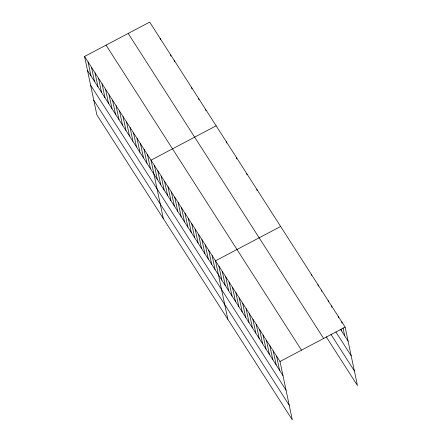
<?xml version="1.0" encoding="UTF-8"?>
<svg xmlns="http://www.w3.org/2000/svg" width="442" height="442" viewBox="0 0 442 442"><rect width="100%" height="100%" fill="white"/><g stroke="black" fill="none" stroke-linecap="round" stroke-linejoin="round"><path stroke-width="0.66" d="M84.555 56.471L280.007 361.495L292.317 419.9L96.864 114.876L84.555 56.471L149.683 22.1L345.136 327.124L357.445 385.529L326.213 336.787M216.138 125.81L151.009 160.181L163.319 218.586M280.637 226.464L215.508 260.835L227.818 319.246M280.007 361.495L345.136 327.124M340.622 329.494L348.092 341.152M335.903 331.953L351.18 355.793M330.936 334.329L354.357 370.882M128.191 33.443L323.643 338.467M106.047 45.128L301.499 350.152M87.51 70.499L282.963 375.523M90.599 85.146L286.051 390.17M93.776 100.235L289.228 405.253M341.743 321.826L342.025 323.157M343.009 327.837L344.699 335.854M338.345 316.527L338.627 317.864M341.02 329.218L341.301 330.555M331.555 305.93L331.837 307.267M328.163 300.632L328.445 301.969M321.373 290.035L321.654 291.372M317.98 284.742L318.262 286.073M311.19 274.145L311.472 275.482M256.874 189.38L257.156 190.717M246.691 173.485L246.973 174.822M236.509 157.595L236.79 158.932M276.615 356.197L279.571 370.225M273.217 350.898L276.173 364.926M269.824 345.6L272.78 359.628M226.321 141.7L226.602 143.037M266.427 340.301L269.382 354.335M263.034 335.008L265.99 349.036M259.642 329.71L262.598 343.738M256.244 324.411L259.2 338.439M252.852 319.113L255.808 333.141M249.454 313.814L252.41 327.842M205.646 109.434L205.928 110.771M246.061 308.516L249.017 322.544M242.664 303.218L245.625 317.245M198.651 98.516L198.933 99.853M239.271 297.925L242.227 311.953M235.879 292.626L238.835 306.654M191.657 87.599L191.938 88.936M232.481 287.328L235.437 301.356M229.089 282.029L232.044 296.057M225.691 276.731L228.647 290.759M222.298 271.432L225.254 285.46M218.9 266.134L221.862 280.162M174.17 60.305L174.446 61.642M170.667 54.852L170.949 56.184M212.116 255.542L215.072 269.57M208.718 250.244L211.674 264.272M205.326 244.945L208.281 258.973M160.175 38.476L160.457 39.813M201.928 239.647L204.884 253.675M198.535 234.348L201.491 248.376M195.143 229.05L198.099 243.078M191.745 223.751L194.701 237.779M188.353 218.453L191.309 232.486M184.955 213.16L187.911 227.188M181.563 207.862L184.518 221.89M178.165 202.563L181.121 216.591M174.772 197.265L177.728 211.293M171.38 191.966L174.336 205.994M167.982 186.668L170.938 200.696M164.59 181.369L167.546 195.397M161.192 176.076L164.148 190.104M157.8 170.778L160.755 184.806M154.402 165.479L157.358 179.507M147.512 154.722L150.468 168.75M144.015 149.263L146.971 163.291M140.517 143.805L143.473 157.833M137.02 138.346L139.976 152.374M133.523 132.887L136.479 146.915M130.025 127.429L132.981 141.457M126.528 121.97L129.484 136.003M123.031 116.517L125.987 130.545M119.533 111.058L122.489 125.086M116.036 105.599L118.992 119.627M112.539 100.141L115.495 114.169M109.036 94.682L111.997 108.71M105.539 89.223L108.5 103.251M102.041 83.765L104.997 97.793M98.544 78.306L101.5 92.334M95.047 72.847L98.002 86.875M91.549 67.388L94.505 81.416M88.052 61.93L91.008 75.958"/></g></svg>
